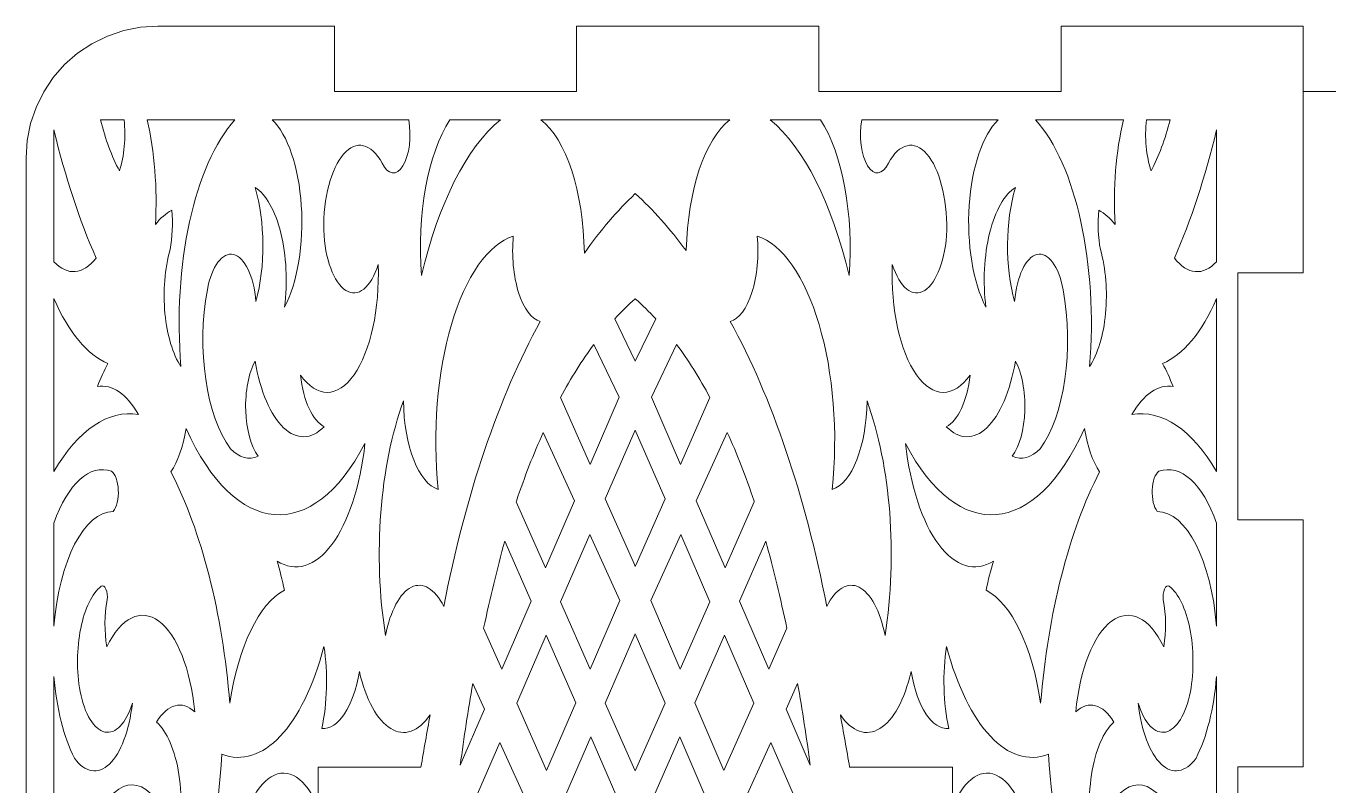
# Model space of a CAD drawing. Header units: millimetres. Extents: x -98 to 307, y -584 to 79.
# Drawn here: x -97.5 to 4.9, y -313.6 to -253.8 of the extents above; entities that cross this region are included whole.
import ezdxf

# ---------------------------------------------------------------- set-up
doc = ezdxf.new("R2010")
doc.units = ezdxf.units.MM
doc.header["$MEASUREMENT"] = 0
doc.layers.add('layer 1', color=7, linetype='Continuous')

msp = doc.modelspace()

# ---------------------------------------------------------------- linework, layer by layer
at = {"layer": 'layer 1', "lineweight": 9}
for points in [[(-88.5182, -253.8776), (-88.5182, -253.8776), (-89.8469, -254.1419), (-89.8469, -254.1419)], [(-87.1663, -253.789), (-87.1663, -253.789), (-88.5182, -253.8776), (-88.5182, -253.8776)], [(-87.1663, -253.789), (-87.1663, -253.789), (-73.2736, -253.789), (-73.2736, -253.789)], [(-73.2736, -258.9466), (-73.2736, -258.9466), (-73.2736, -253.789), (-73.2736, -253.789)], [(-54.2236, -258.9466), (-54.2236, -258.9466), (-54.2236, -253.789), (-54.2236, -253.789)], [(-54.2236, -253.789), (-54.2236, -253.789), (-35.1736, -253.789), (-35.1736, -253.789)], [(-35.1736, -258.9466), (-35.1736, -258.9466), (-35.1736, -253.789), (-35.1736, -253.789)], [(-16.1236, -258.9466), (-16.1236, -258.9466), (-16.1236, -253.789), (-16.1236, -253.789)], [(-16.1236, -253.789), (-16.1236, -253.789), (2.9264, -253.789), (2.9264, -253.789)], [(2.9264, -253.789), (2.9264, -253.789), (2.9261, -258.943), (2.9261, -258.943)], [(-91.1298, -254.5774), (-91.1298, -254.5774), (-92.3449, -255.1766), (-92.3449, -255.1766)], [(-89.8469, -254.1419), (-89.8469, -254.1419), (-91.1298, -254.5774), (-91.1298, -254.5774)], [(-93.4714, -255.9293), (-93.4714, -255.9293), (-94.49, -256.8225), (-94.49, -256.8225)], [(-92.3449, -255.1766), (-92.3449, -255.1766), (-93.4714, -255.9293), (-93.4714, -255.9293)], [(-94.49, -256.8225), (-94.49, -256.8225), (-95.3833, -257.8411), (-95.3833, -257.8411)], [(-95.3833, -257.8411), (-95.3833, -257.8411), (-96.1359, -258.9676), (-96.1359, -258.9676)], [(-96.1359, -258.9676), (-96.1359, -258.9676), (-96.7352, -260.1827), (-96.7352, -260.1827)], [(-73.2736, -258.9466), (-73.2736, -258.9466), (-54.2236, -258.9466), (-54.2236, -258.9466)], [(-35.1736, -258.9466), (-35.1736, -258.9466), (-16.1236, -258.9466), (-16.1236, -258.9466)], [(16.8222, -258.943), (16.8222, -258.943), (2.9261, -258.943), (2.9261, -258.943)], [(2.9261, -273.2129), (2.9261, -273.2129), (2.9261, -258.943), (2.9261, -258.943)], [(-96.7352, -260.1827), (-96.7352, -260.1827), (-97.1706, -261.4656), (-97.1706, -261.4656)], [(-97.1706, -261.4656), (-97.1706, -261.4656), (-97.435, -262.7944), (-97.435, -262.7944)], [(-97.435, -262.7944), (-97.435, -262.7944), (-97.5236, -264.1463), (-97.5236, -264.1463)], [(-97.5236, -264.1463), (-97.5236, -264.1463), (-97.5236, -583.989), (-97.5236, -583.989)], [(-2.2278, -292.6367), (-2.2278, -292.6367), (-2.2278, -273.2129), (-2.2278, -273.2129)], [(-2.2278, -273.2129), (-2.2278, -273.2129), (2.9261, -273.2129), (2.9261, -273.2129)], [(-2.2278, -292.6367), (-2.2278, -292.6367), (2.9261, -292.6367), (2.9261, -292.6367)], [(2.9261, -312.0574), (2.9261, -312.0574), (2.9261, -292.6367), (2.9261, -292.6367)], [(-2.2278, -312.0574), (-2.2278, -312.0574), (2.9261, -312.0574), (2.9261, -312.0574)], [(-2.2278, -331.4812), (-2.2278, -331.4812), (-2.2278, -312.0574), (-2.2278, -312.0574)]]:
    msp.add_open_spline(points, degree=3, dxfattribs=at)
for points, knots in [([(-89.8148, -261.1603), (-89.8148, -261.1603), (-91.6748, -261.1603), (-91.6748, -261.1603), (-91.6748, -261.1603), (-91.2875, -262.698), (-90.7808, -264.059), (-90.1798, -265.1757), (-90.1798, -265.1757), (-89.7966, -264.0371), (-89.662, -262.5567), (-89.8148, -261.1604)], [0, 0, 0, 0, 0.25, 0.25, 0.25, 0.25, 0.5, 0.5, 0.5, 0.5, 1, 1, 1, 1]), ([(-87.3516, -269.3942), (-87.1843, -266.5595), (-87.4133, -263.6759), (-88.0055, -261.1604), (-88.0055, -261.1604), (-88.0055, -261.1604), (-81.0931, -261.1603), (-81.0931, -261.1603), (-81.0931, -261.1603), (-84.2683, -264.6463), (-86.0157, -272.633), (-85.3409, -280.576), (-85.3409, -280.576), (-85.9855, -279.6188), (-86.4384, -278.112), (-86.6, -276.3867), (-86.6, -276.3867), (-86.7616, -274.6615), (-86.6186, -272.8592), (-86.2026, -271.3764), (-86.2026, -271.3764), (-86.0093, -270.4059), (-85.9626, -269.3146), (-86.07, -268.2761), (-86.07, -268.2761), (-86.5166, -268.5182), (-86.9475, -268.8943), (-87.3516, -269.3942)], [0, 0, 0, 0, 0.125, 0.125, 0.125, 0.125, 0.25, 0.25, 0.25, 0.25, 0.375, 0.375, 0.375, 0.375, 0.5, 0.5, 0.5, 0.5, 0.625, 0.625, 0.625, 0.625, 0.75, 0.75, 0.75, 0.75, 1, 1, 1, 1]), ([(-78.1617, -261.1603), (-78.1617, -261.1603), (-67.4282, -261.1603), (-67.4282, -261.1603), (-67.4282, -261.1603), (-67.1929, -262.4649), (-67.3817, -263.9703), (-67.8829, -264.7861), (-67.8829, -264.7861), (-68.3842, -265.6017), (-69.0641, -265.5103), (-69.5206, -264.5657), (-69.5206, -264.5657), (-70.3846, -263.001), (-71.5637, -262.7245), (-72.5473, -263.8557), (-72.5473, -263.8557), (-73.5309, -264.987), (-74.1422, -267.3227), (-74.1164, -269.8517), (-74.1164, -269.8517), (-74.0176, -272.1058), (-73.3254, -273.9872), (-72.3753, -274.5842), (-72.3753, -274.5842), (-71.4252, -275.1813), (-70.4133, -274.3708), (-69.8299, -272.5455), (-69.8299, -272.5455), (-69.7016, -276.0286), (-70.4358, -279.3817), (-71.7289, -281.218), (-71.7289, -281.218), (-73.022, -283.0541), (-74.6542, -283.0615), (-75.9503, -281.2367), (-75.9503, -281.2367), (-75.7068, -283.297), (-74.981, -284.8683), (-74.0722, -285.3028), (-74.0722, -285.3028), (-75.0882, -286.3269), (-76.2416, -286.3557), (-77.2669, -285.3826), (-77.2669, -285.3826), (-78.2923, -284.4094), (-79.1013, -282.518), (-79.5077, -280.144), (-79.5077, -280.144), (-80.02, -281.0751), (-80.2977, -282.5306), (-80.249, -284.0283), (-80.249, -284.0283), (-80.2003, -285.5258), (-79.8314, -286.87), (-79.2647, -287.6154), (-79.2647, -287.6154), (-80.0025, -287.9483), (-80.7671, -287.7441), (-81.4521, -287.0309), (-81.4521, -287.0309), (-83.3522, -284.5328), (-84.1324, -279.1486), (-83.2639, -274.5276), (-83.2639, -274.5276), (-82.9147, -272.67), (-82.0818, -271.5487), (-81.2067, -271.7582), (-81.2067, -271.7582), (-80.3316, -271.9675), (-79.6169, -273.4593), (-79.4414, -275.4425), (-79.4414, -275.4425), (-78.6912, -272.6938), (-78.7172, -269.1854), (-79.5077, -266.4971), (-79.5077, -266.4971), (-78.6515, -267.0127), (-77.9222, -268.3022), (-77.4854, -270.0728), (-77.4854, -270.0728), (-77.0485, -271.8432), (-76.9411, -273.9447), (-77.1877, -275.9), (-77.1877, -275.9), (-76.1738, -273.9425), (-75.6765, -270.9113), (-75.8754, -267.901), (-75.8754, -267.901), (-76.0743, -264.8907), (-76.9407, -262.3363), (-78.1617, -261.1604)], [0, 0, 0, 0, 0.04166667, 0.04166667, 0.04166667, 0.04166667, 0.08333333, 0.08333333, 0.08333333, 0.08333333, 0.125, 0.125, 0.125, 0.125, 0.16666667, 0.16666667, 0.16666667, 0.16666667, 0.20833333, 0.20833333, 0.20833333, 0.20833333, 0.25, 0.25, 0.25, 0.25, 0.29166667, 0.29166667, 0.29166667, 0.29166667, 0.33333333, 0.33333333, 0.33333333, 0.33333333, 0.375, 0.375, 0.375, 0.375, 0.41666667, 0.41666667, 0.41666667, 0.41666667, 0.45833333, 0.45833333, 0.45833333, 0.45833333, 0.5, 0.5, 0.5, 0.5, 0.54166667, 0.54166667, 0.54166667, 0.54166667, 0.58333333, 0.58333333, 0.58333333, 0.58333333, 0.625, 0.625, 0.625, 0.625, 0.66666667, 0.66666667, 0.66666667, 0.66666667, 0.70833333, 0.70833333, 0.70833333, 0.70833333, 0.75, 0.75, 0.75, 0.75, 0.79166667, 0.79166667, 0.79166667, 0.79166667, 0.83333333, 0.83333333, 0.83333333, 0.83333333, 0.875, 0.875, 0.875, 0.875, 0.91666667, 0.91666667, 0.91666667, 0.91666667, 1, 1, 1, 1]), ([(-66.4272, -273.4094), (-65.084, -267.7091), (-62.8743, -263.3479), (-60.2208, -261.1604), (-60.2208, -261.1604), (-60.2208, -261.1604), (-64.1935, -261.1603), (-64.1935, -261.1603), (-64.1935, -261.1603), (-65.928, -263.8634), (-66.8043, -268.6689), (-66.4272, -273.4094)], [0, 0, 0, 0, 0.25, 0.25, 0.25, 0.25, 0.5, 0.5, 0.5, 0.5, 1, 1, 1, 1]), ([(-53.6153, -271.6446), (-53.6846, -266.8363), (-55.0565, -262.6437), (-57.046, -261.1604), (-57.046, -261.1604), (-57.046, -261.1604), (-49.6347, -261.1603), (-49.6347, -261.1603), (-49.6347, -261.1603), (-49.6347, -261.1603), (-49.5906, -261.1603), (-49.5906, -261.1603), (-49.5906, -261.1603), (-49.5906, -261.1603), (-42.1793, -261.1603), (-42.1793, -261.1603), (-42.1793, -261.1603), (-44.1248, -262.651), (-45.481, -266.7123), (-45.6057, -271.4206), (-45.6057, -271.4206), (-45.6057, -271.4206), (-45.6211, -271.4356), (-45.6211, -271.4356), (-45.6211, -271.4356), (-46.891, -269.7154), (-48.2183, -268.2302), (-49.5906, -266.9942), (-49.5906, -266.9942), (-49.5906, -266.9942), (-49.6123, -266.9724), (-49.6123, -266.9724), (-49.6123, -266.9724), (-49.6123, -266.9724), (-49.6347, -266.9942), (-49.6347, -266.9942), (-49.6347, -266.9942), (-51.0133, -268.2981), (-52.3444, -269.8532), (-53.6153, -271.6447)], [0, 0, 0, 0, 0.09090909, 0.09090909, 0.09090909, 0.09090909, 0.18181818, 0.18181818, 0.18181818, 0.18181818, 0.27272727, 0.27272727, 0.27272727, 0.27272727, 0.36363636, 0.36363636, 0.36363636, 0.36363636, 0.45454545, 0.45454545, 0.45454545, 0.45454545, 0.54545455, 0.54545455, 0.54545455, 0.54545455, 0.63636364, 0.63636364, 0.63636364, 0.63636364, 0.72727273, 0.72727273, 0.72727273, 0.72727273, 0.81818182, 0.81818182, 0.81818182, 0.81818182, 1, 1, 1, 1]), ([(-32.7981, -273.4094), (-34.1413, -267.7091), (-36.351, -263.3479), (-39.0045, -261.1604), (-39.0045, -261.1604), (-39.0045, -261.1604), (-35.0318, -261.1603), (-35.0318, -261.1603), (-35.0318, -261.1603), (-33.2973, -263.8634), (-32.421, -268.6689), (-32.7981, -273.4094)], [0, 0, 0, 0, 0.25, 0.25, 0.25, 0.25, 0.5, 0.5, 0.5, 0.5, 1, 1, 1, 1]), ([(-21.0636, -261.1603), (-21.0636, -261.1603), (-31.7971, -261.1603), (-31.7971, -261.1603), (-31.7971, -261.1603), (-32.0324, -262.4649), (-31.8436, -263.9703), (-31.3424, -264.7861), (-31.3424, -264.7861), (-30.8411, -265.6017), (-30.1612, -265.5103), (-29.7047, -264.5657), (-29.7047, -264.5657), (-28.8407, -263.001), (-27.6616, -262.7245), (-26.678, -263.8557), (-26.678, -263.8557), (-25.6944, -264.987), (-25.0832, -267.3227), (-25.1089, -269.8517), (-25.1089, -269.8517), (-25.2078, -272.1058), (-25.8999, -273.9872), (-26.85, -274.5842), (-26.85, -274.5842), (-27.8001, -275.1813), (-28.812, -274.3708), (-29.3954, -272.5455), (-29.3954, -272.5455), (-29.5237, -276.0286), (-28.7895, -279.3817), (-27.4964, -281.218), (-27.4964, -281.218), (-26.2033, -283.0541), (-24.5711, -283.0615), (-23.275, -281.2367), (-23.275, -281.2367), (-23.5185, -283.297), (-24.2443, -284.8683), (-25.1531, -285.3028), (-25.1531, -285.3028), (-24.1371, -286.3269), (-22.9837, -286.3557), (-21.9584, -285.3826), (-21.9584, -285.3826), (-20.933, -284.4094), (-20.124, -282.518), (-19.7176, -280.144), (-19.7176, -280.144), (-19.2053, -281.0751), (-18.9276, -282.5306), (-18.9763, -284.0283), (-18.9763, -284.0283), (-19.025, -285.5258), (-19.3939, -286.87), (-19.9607, -287.6154), (-19.9607, -287.6154), (-19.2228, -287.9483), (-18.4582, -287.7441), (-17.7732, -287.0309), (-17.7732, -287.0309), (-15.8732, -284.5328), (-15.093, -279.1486), (-15.9614, -274.5276), (-15.9614, -274.5276), (-16.3106, -272.67), (-17.1435, -271.5487), (-18.0186, -271.7582), (-18.0186, -271.7582), (-18.8937, -271.9675), (-19.6084, -273.4593), (-19.7839, -275.4425), (-19.7839, -275.4425), (-20.5341, -272.6938), (-20.5081, -269.1854), (-19.7176, -266.4971), (-19.7176, -266.4971), (-20.5738, -267.0127), (-21.3031, -268.3022), (-21.7399, -270.0728), (-21.7399, -270.0728), (-22.1768, -271.8432), (-22.2842, -273.9447), (-22.0376, -275.9), (-22.0376, -275.9), (-23.0516, -273.9425), (-23.5489, -270.9113), (-23.3499, -267.901), (-23.3499, -267.901), (-23.151, -264.8907), (-22.2846, -262.3363), (-21.0636, -261.1604)], [0, 0, 0, 0, 0.04166667, 0.04166667, 0.04166667, 0.04166667, 0.08333333, 0.08333333, 0.08333333, 0.08333333, 0.125, 0.125, 0.125, 0.125, 0.16666667, 0.16666667, 0.16666667, 0.16666667, 0.20833333, 0.20833333, 0.20833333, 0.20833333, 0.25, 0.25, 0.25, 0.25, 0.29166667, 0.29166667, 0.29166667, 0.29166667, 0.33333333, 0.33333333, 0.33333333, 0.33333333, 0.375, 0.375, 0.375, 0.375, 0.41666667, 0.41666667, 0.41666667, 0.41666667, 0.45833333, 0.45833333, 0.45833333, 0.45833333, 0.5, 0.5, 0.5, 0.5, 0.54166667, 0.54166667, 0.54166667, 0.54166667, 0.58333333, 0.58333333, 0.58333333, 0.58333333, 0.625, 0.625, 0.625, 0.625, 0.66666667, 0.66666667, 0.66666667, 0.66666667, 0.70833333, 0.70833333, 0.70833333, 0.70833333, 0.75, 0.75, 0.75, 0.75, 0.79166667, 0.79166667, 0.79166667, 0.79166667, 0.83333333, 0.83333333, 0.83333333, 0.83333333, 0.875, 0.875, 0.875, 0.875, 0.91666667, 0.91666667, 0.91666667, 0.91666667, 1, 1, 1, 1]), ([(-11.8737, -269.3942), (-12.041, -266.5595), (-11.812, -263.6759), (-11.2198, -261.1604), (-11.2198, -261.1604), (-11.2198, -261.1604), (-18.1322, -261.1603), (-18.1322, -261.1603), (-18.1322, -261.1603), (-14.957, -264.6463), (-13.2097, -272.633), (-13.8844, -280.576), (-13.8844, -280.576), (-13.2398, -279.6188), (-12.7869, -278.112), (-12.6253, -276.3867), (-12.6253, -276.3867), (-12.4637, -274.6615), (-12.6066, -272.8592), (-13.0227, -271.3764), (-13.0227, -271.3764), (-13.216, -270.4059), (-13.2627, -269.3146), (-13.1553, -268.2761), (-13.1553, -268.2761), (-12.7087, -268.5182), (-12.2778, -268.8943), (-11.8737, -269.3942)], [0, 0, 0, 0, 0.125, 0.125, 0.125, 0.125, 0.25, 0.25, 0.25, 0.25, 0.375, 0.375, 0.375, 0.375, 0.5, 0.5, 0.5, 0.5, 0.625, 0.625, 0.625, 0.625, 0.75, 0.75, 0.75, 0.75, 1, 1, 1, 1]), ([(-9.4105, -261.1603), (-9.4105, -261.1603), (-7.5505, -261.1603), (-7.5505, -261.1603), (-7.5505, -261.1603), (-7.9377, -262.698), (-8.4445, -264.059), (-9.0455, -265.1757), (-9.0455, -265.1757), (-9.4287, -264.0371), (-9.5633, -262.5567), (-9.4105, -261.1604)], [0, 0, 0, 0, 0.25, 0.25, 0.25, 0.25, 0.5, 0.5, 0.5, 0.5, 1, 1, 1, 1]), ([(-92.0137, -272.0372), (-93.034, -273.353), (-94.2668, -273.4621), (-95.328, -272.3304), (-95.328, -272.3304), (-95.328, -272.3304), (-95.328, -261.9601), (-95.328, -261.9601), (-95.328, -261.9601), (-94.443, -265.6732), (-93.3263, -269.0682), (-92.0137, -272.0372)], [0, 0, 0, 0, 0.25, 0.25, 0.25, 0.25, 0.5, 0.5, 0.5, 0.5, 1, 1, 1, 1]), ([(-7.2116, -272.0372), (-6.1914, -273.353), (-4.9585, -273.4621), (-3.8973, -272.3304), (-3.8973, -272.3304), (-3.8973, -272.3304), (-3.8973, -261.9601), (-3.8973, -261.9601), (-3.8973, -261.9601), (-4.7824, -265.6732), (-5.899, -269.0682), (-7.2116, -272.0372)], [0, 0, 0, 0, 0.25, 0.25, 0.25, 0.25, 0.5, 0.5, 0.5, 0.5, 1, 1, 1, 1]), ([(-59.2021, -270.309), (-61.1791, -270.9423), (-62.9478, -273.4682), (-64.0715, -277.2633), (-64.0715, -277.2633), (-65.1952, -281.0582), (-65.5693, -285.7691), (-65.1015, -290.2329), (-65.1015, -290.2329), (-66.6382, -289.792), (-67.8033, -286.831), (-67.8413, -283.2697), (-67.8413, -283.2697), (-69.7124, -288.3962), (-70.2516, -295.4304), (-69.2554, -301.7197), (-69.2554, -301.7197), (-68.8753, -299.7826), (-68.1181, -298.3753), (-67.215, -297.9269), (-67.215, -297.9269), (-66.3119, -297.4785), (-65.3698, -298.0422), (-64.6762, -299.4461), (-64.6762, -299.4461), (-62.965, -290.6769), (-60.3615, -282.9838), (-57.0855, -277.0168), (-57.0855, -277.0168), (-57.7682, -276.848), (-58.388, -276.0224), (-58.7913, -274.7441), (-58.7913, -274.7441), (-59.1947, -273.4658), (-59.3439, -271.8545), (-59.2021, -270.3091)], [0, 0, 0, 0, 0.1, 0.1, 0.1, 0.1, 0.2, 0.2, 0.2, 0.2, 0.3, 0.3, 0.3, 0.3, 0.4, 0.4, 0.4, 0.4, 0.5, 0.5, 0.5, 0.5, 0.6, 0.6, 0.6, 0.6, 0.7, 0.7, 0.7, 0.7, 0.8, 0.8, 0.8, 0.8, 1, 1, 1, 1]), ([(-40.0233, -270.309), (-38.0462, -270.9423), (-36.2776, -273.4682), (-35.1539, -277.2633), (-35.1539, -277.2633), (-34.0301, -281.0582), (-33.656, -285.7691), (-34.1238, -290.2329), (-34.1238, -290.2329), (-32.5871, -289.792), (-31.422, -286.831), (-31.384, -283.2697), (-31.384, -283.2697), (-29.5129, -288.3962), (-28.9738, -295.4304), (-29.9699, -301.7197), (-29.9699, -301.7197), (-30.35, -299.7826), (-31.1072, -298.3753), (-32.0103, -297.9269), (-32.0103, -297.9269), (-32.9134, -297.4785), (-33.8555, -298.0422), (-34.5492, -299.4461), (-34.5492, -299.4461), (-36.2603, -290.6769), (-38.8638, -282.9838), (-42.1398, -277.0168), (-42.1398, -277.0168), (-41.4571, -276.848), (-40.8373, -276.0224), (-40.434, -274.7441), (-40.434, -274.7441), (-40.0307, -273.4658), (-39.8814, -271.8545), (-40.0233, -270.3091)], [0, 0, 0, 0, 0.1, 0.1, 0.1, 0.1, 0.2, 0.2, 0.2, 0.2, 0.3, 0.3, 0.3, 0.3, 0.4, 0.4, 0.4, 0.4, 0.5, 0.5, 0.5, 0.5, 0.6, 0.6, 0.6, 0.6, 0.7, 0.7, 0.7, 0.7, 0.8, 0.8, 0.8, 0.8, 1, 1, 1, 1]), ([(-91.0857, -280.3218), (-92.6967, -279.6803), (-94.1801, -277.8955), (-95.328, -275.2173), (-95.328, -275.2173), (-95.328, -275.2173), (-95.328, -288.8265), (-95.328, -288.8265), (-95.328, -288.8265), (-93.4177, -285.5402), (-91.0567, -283.9465), (-88.6773, -284.3371), (-88.6773, -284.3371), (-89.6034, -282.7206), (-90.7553, -281.9429), (-91.9143, -282.1516), (-91.9143, -282.1516), (-91.6567, -281.4986), (-91.3798, -280.8872), (-91.0857, -280.3218)], [0, 0, 0, 0, 0.16666667, 0.16666667, 0.16666667, 0.16666667, 0.33333333, 0.33333333, 0.33333333, 0.33333333, 0.5, 0.5, 0.5, 0.5, 0.66666667, 0.66666667, 0.66666667, 0.66666667, 1, 1, 1, 1]), ([(-49.6347, -280.0915), (-49.6347, -280.0915), (-49.6133, -280.1376), (-49.6133, -280.1376), (-49.6133, -280.1376), (-49.6133, -280.1376), (-49.5906, -280.0915), (-49.5906, -280.0915), (-49.5906, -280.0915), (-49.5906, -280.0915), (-47.9976, -276.8258), (-47.9976, -276.8258), (-47.9976, -276.8258), (-48.5192, -276.2543), (-49.0506, -275.7314), (-49.5906, -275.2585), (-49.5906, -275.2585), (-49.5906, -275.2585), (-49.6126, -275.2392), (-49.6126, -275.2392), (-49.6126, -275.2392), (-49.6126, -275.2392), (-49.6347, -275.2584), (-49.6347, -275.2584), (-49.6347, -275.2584), (-50.1747, -275.7314), (-50.7061, -276.2543), (-51.2277, -276.8259), (-51.2277, -276.8259), (-51.2277, -276.8259), (-49.6347, -280.0915), (-49.6347, -280.0915)], [0, 0, 0, 0, 0.11111111, 0.11111111, 0.11111111, 0.11111111, 0.22222222, 0.22222222, 0.22222222, 0.22222222, 0.33333333, 0.33333333, 0.33333333, 0.33333333, 0.44444444, 0.44444444, 0.44444444, 0.44444444, 0.55555556, 0.55555556, 0.55555556, 0.55555556, 0.66666667, 0.66666667, 0.66666667, 0.66666667, 0.77777778, 0.77777778, 0.77777778, 0.77777778, 1, 1, 1, 1]), ([(-8.1396, -280.3218), (-6.5286, -279.6803), (-5.0452, -277.8955), (-3.8973, -275.2173), (-3.8973, -275.2173), (-3.8973, -275.2173), (-3.8973, -288.8265), (-3.8973, -288.8265), (-3.8973, -288.8265), (-5.8076, -285.5402), (-8.1687, -283.9465), (-10.548, -284.3371), (-10.548, -284.3371), (-9.622, -282.7206), (-8.47, -281.9429), (-7.3111, -282.1516), (-7.3111, -282.1516), (-7.5687, -281.4986), (-7.8455, -280.8872), (-8.1397, -280.3218)], [0, 0, 0, 0, 0.16666667, 0.16666667, 0.16666667, 0.16666667, 0.33333333, 0.33333333, 0.33333333, 0.33333333, 0.5, 0.5, 0.5, 0.5, 0.66666667, 0.66666667, 0.66666667, 0.66666667, 1, 1, 1, 1]), ([(-50.8811, -282.9786), (-50.8811, -282.9786), (-53.1629, -288.2649), (-53.1629, -288.2649), (-53.1629, -288.2649), (-53.1629, -288.2649), (-55.4896, -283.0022), (-55.4896, -283.0022), (-55.4896, -283.0022), (-54.6625, -281.464), (-53.7868, -280.0695), (-52.8697, -278.8301), (-52.8697, -278.8301), (-52.8697, -278.8301), (-50.8811, -282.9786), (-50.8811, -282.9786)], [0, 0, 0, 0, 0.2, 0.2, 0.2, 0.2, 0.4, 0.4, 0.4, 0.4, 0.6, 0.6, 0.6, 0.6, 1, 1, 1, 1]), ([(-48.3443, -282.9786), (-48.3443, -282.9786), (-46.0623, -288.2649), (-46.0623, -288.2649), (-46.0623, -288.2649), (-46.0623, -288.2649), (-43.7357, -283.0022), (-43.7357, -283.0022), (-43.7357, -283.0022), (-44.5629, -281.464), (-45.4386, -280.0695), (-46.3556, -278.8301), (-46.3556, -278.8301), (-46.3556, -278.8301), (-48.3443, -282.9786), (-48.3443, -282.9786)], [0, 0, 0, 0, 0.2, 0.2, 0.2, 0.2, 0.4, 0.4, 0.4, 0.4, 0.6, 0.6, 0.6, 0.6, 1, 1, 1, 1]), ([(-81.4963, -307.0564), (-82.0818, -299.9395), (-83.7215, -293.5093), (-86.1363, -288.8607), (-86.1363, -288.8607), (-85.5904, -288.0485), (-85.1722, -286.8548), (-84.9432, -285.4553), (-84.9432, -285.4553), (-81.0634, -294.0208), (-75.0067, -294.524), (-70.8684, -286.6243), (-70.8684, -286.6243), (-71.2418, -289.9755), (-72.1841, -292.8418), (-73.4842, -294.5808), (-73.4842, -294.5808), (-74.7844, -296.3197), (-76.3334, -296.7859), (-77.7843, -295.8746), (-77.7843, -295.8746), (-77.5678, -296.6024), (-77.3758, -297.367), (-77.2098, -298.1619), (-77.2098, -298.1619), (-79.2107, -299.2239), (-80.8315, -302.5871), (-81.4963, -307.0565)], [0, 0, 0, 0, 0.125, 0.125, 0.125, 0.125, 0.25, 0.25, 0.25, 0.25, 0.375, 0.375, 0.375, 0.375, 0.5, 0.5, 0.5, 0.5, 0.625, 0.625, 0.625, 0.625, 0.75, 0.75, 0.75, 0.75, 1, 1, 1, 1]), ([(-56.8451, -285.7477), (-56.8451, -285.7477), (-54.3988, -291.128), (-54.3988, -291.128), (-54.3988, -291.128), (-54.3988, -291.128), (-56.6758, -296.4029), (-56.6758, -296.4029), (-56.6758, -296.4029), (-56.6758, -296.4029), (-58.9753, -291.2008), (-58.9753, -291.2008), (-58.9753, -291.2008), (-58.9753, -291.2008), (-58.959, -291.1478), (-58.959, -291.1478), (-58.959, -291.1478), (-58.313, -289.2307), (-57.6065, -287.4258), (-56.8451, -285.7477)], [0, 0, 0, 0, 0.16666667, 0.16666667, 0.16666667, 0.16666667, 0.33333333, 0.33333333, 0.33333333, 0.33333333, 0.5, 0.5, 0.5, 0.5, 0.66666667, 0.66666667, 0.66666667, 0.66666667, 1, 1, 1, 1]), ([(-49.6126, -285.5785), (-49.6126, -285.5785), (-47.2564, -290.9657), (-47.2564, -290.9657), (-47.2564, -290.9657), (-47.2564, -290.9657), (-49.5461, -296.1451), (-49.5461, -296.1451), (-49.5461, -296.1451), (-49.5461, -296.1451), (-49.613, -296.2942), (-49.613, -296.2942), (-49.613, -296.2942), (-49.613, -296.2942), (-49.6792, -296.1451), (-49.6792, -296.1451), (-49.6792, -296.1451), (-49.6792, -296.1451), (-51.969, -290.9657), (-51.969, -290.9657), (-51.969, -290.9657), (-51.969, -290.9657), (-49.6126, -285.5785), (-49.6126, -285.5785)], [0, 0, 0, 0, 0.14285714, 0.14285714, 0.14285714, 0.14285714, 0.28571429, 0.28571429, 0.28571429, 0.28571429, 0.42857143, 0.42857143, 0.42857143, 0.42857143, 0.57142857, 0.57142857, 0.57142857, 0.57142857, 0.71428571, 0.71428571, 0.71428571, 0.71428571, 1, 1, 1, 1]), ([(-42.3802, -285.7477), (-42.3802, -285.7477), (-44.8265, -291.128), (-44.8265, -291.128), (-44.8265, -291.128), (-44.8265, -291.128), (-42.5495, -296.4029), (-42.5495, -296.4029), (-42.5495, -296.4029), (-42.5495, -296.4029), (-40.25, -291.2008), (-40.25, -291.2008), (-40.25, -291.2008), (-40.25, -291.2008), (-40.2663, -291.1478), (-40.2663, -291.1478), (-40.2663, -291.1478), (-40.9123, -289.2307), (-41.6188, -287.4258), (-42.3802, -285.7477)], [0, 0, 0, 0, 0.16666667, 0.16666667, 0.16666667, 0.16666667, 0.33333333, 0.33333333, 0.33333333, 0.33333333, 0.5, 0.5, 0.5, 0.5, 0.66666667, 0.66666667, 0.66666667, 0.66666667, 1, 1, 1, 1]), ([(-17.729, -307.0564), (-17.1435, -299.9395), (-15.5038, -293.5093), (-13.089, -288.8607), (-13.089, -288.8607), (-13.6349, -288.0485), (-14.0531, -286.8548), (-14.2821, -285.4553), (-14.2821, -285.4553), (-18.1619, -294.0208), (-24.2186, -294.524), (-28.3569, -286.6243), (-28.3569, -286.6243), (-27.9836, -289.9755), (-27.0412, -292.8418), (-25.7411, -294.5808), (-25.7411, -294.5808), (-24.4409, -296.3197), (-22.8919, -296.7859), (-21.4411, -295.8746), (-21.4411, -295.8746), (-21.6575, -296.6024), (-21.8495, -297.367), (-22.0155, -298.1619), (-22.0155, -298.1619), (-20.0146, -299.2239), (-18.3938, -302.5871), (-17.729, -307.0565)], [0, 0, 0, 0, 0.125, 0.125, 0.125, 0.125, 0.25, 0.25, 0.25, 0.25, 0.375, 0.375, 0.375, 0.375, 0.5, 0.5, 0.5, 0.5, 0.625, 0.625, 0.625, 0.625, 0.75, 0.75, 0.75, 0.75, 1, 1, 1, 1]), ([(-90.7984, -288.8098), (-92.5165, -288.2131), (-94.2426, -289.7674), (-95.328, -292.8882), (-95.328, -292.8882), (-95.328, -292.8882), (-95.328, -300.9956), (-95.328, -300.9956), (-95.328, -300.9956), (-94.9155, -295.8038), (-92.9601, -292.0147), (-90.6659, -291.9611), (-90.6659, -291.9611), (-90.3962, -291.6416), (-90.2385, -290.9764), (-90.2677, -290.2821), (-90.2677, -290.2821), (-90.2969, -289.5876), (-90.5072, -289.0043), (-90.7984, -288.8098)], [0, 0, 0, 0, 0.16666667, 0.16666667, 0.16666667, 0.16666667, 0.33333333, 0.33333333, 0.33333333, 0.33333333, 0.5, 0.5, 0.5, 0.5, 0.66666667, 0.66666667, 0.66666667, 0.66666667, 1, 1, 1, 1]), ([(-8.4269, -288.8098), (-6.7088, -288.2131), (-4.9828, -289.7674), (-3.8973, -292.8882), (-3.8973, -292.8882), (-3.8973, -292.8882), (-3.8973, -300.9956), (-3.8973, -300.9956), (-3.8973, -300.9956), (-4.3098, -295.8038), (-6.2652, -292.0147), (-8.5595, -291.9611), (-8.5595, -291.9611), (-8.8291, -291.6416), (-8.9869, -290.9764), (-8.9576, -290.2821), (-8.9576, -290.2821), (-8.9284, -289.5876), (-8.7181, -289.0043), (-8.4269, -288.8098)], [0, 0, 0, 0, 0.16666667, 0.16666667, 0.16666667, 0.16666667, 0.33333333, 0.33333333, 0.33333333, 0.33333333, 0.5, 0.5, 0.5, 0.5, 0.66666667, 0.66666667, 0.66666667, 0.66666667, 1, 1, 1, 1]), ([(-50.8321, -298.9722), (-50.8321, -298.9722), (-53.1524, -304.3736), (-53.1524, -304.3736), (-53.1524, -304.3736), (-53.1524, -304.3736), (-55.4885, -299.0887), (-55.4885, -299.0887), (-55.4885, -299.0887), (-55.4885, -299.0887), (-53.1905, -293.7851), (-53.1905, -293.7851), (-53.1905, -293.7851), (-53.1905, -293.7851), (-50.8321, -298.9722), (-50.8321, -298.9722)], [0, 0, 0, 0, 0.2, 0.2, 0.2, 0.2, 0.4, 0.4, 0.4, 0.4, 0.6, 0.6, 0.6, 0.6, 1, 1, 1, 1]), ([(-48.3932, -298.9722), (-48.3932, -298.9722), (-46.073, -304.3736), (-46.073, -304.3736), (-46.073, -304.3736), (-46.073, -304.3736), (-43.7368, -299.0887), (-43.7368, -299.0887), (-43.7368, -299.0887), (-43.7368, -299.0887), (-46.0347, -293.7851), (-46.0347, -293.7851), (-46.0347, -293.7851), (-46.0347, -293.7851), (-48.3932, -298.9722), (-48.3932, -298.9722)], [0, 0, 0, 0, 0.2, 0.2, 0.2, 0.2, 0.4, 0.4, 0.4, 0.4, 0.6, 0.6, 0.6, 0.6, 1, 1, 1, 1]), ([(-59.8749, -294.2967), (-59.8749, -294.2967), (-57.8043, -299.0172), (-57.8043, -299.0172), (-57.8043, -299.0172), (-57.8043, -299.0172), (-60.1155, -304.3714), (-60.1155, -304.3714), (-60.1155, -304.3714), (-60.1155, -304.3714), (-61.5382, -301.1582), (-61.5382, -301.1582), (-61.5382, -301.1582), (-61.0385, -298.803), (-60.4833, -296.5125), (-59.8749, -294.2967)], [0, 0, 0, 0, 0.2, 0.2, 0.2, 0.2, 0.4, 0.4, 0.4, 0.4, 0.6, 0.6, 0.6, 0.6, 1, 1, 1, 1]), ([(-39.3504, -294.2967), (-39.3504, -294.2967), (-41.421, -299.0172), (-41.421, -299.0172), (-41.421, -299.0172), (-41.421, -299.0172), (-39.1098, -304.3714), (-39.1098, -304.3714), (-39.1098, -304.3714), (-39.1098, -304.3714), (-37.6871, -301.1582), (-37.6871, -301.1582), (-37.6871, -301.1582), (-38.1868, -298.803), (-38.742, -296.5125), (-39.3504, -294.2967)], [0, 0, 0, 0, 0.2, 0.2, 0.2, 0.2, 0.4, 0.4, 0.4, 0.4, 0.6, 0.6, 0.6, 0.6, 1, 1, 1, 1]), ([(-95.328, -304.9567), (-95.328, -304.9567), (-95.328, -328.3957), (-95.328, -328.3957), (-95.328, -328.3957), (-94.4193, -325.9805), (-92.9342, -325.2016), (-91.6601, -326.4721), (-91.6601, -326.4721), (-90.4407, -328.1533), (-89.8686, -331.5165), (-90.2682, -334.655), (-90.2682, -334.655), (-88.2894, -332.2444), (-87.1704, -327.2587), (-87.462, -322.1518), (-87.462, -322.1518), (-87.4902, -321.0936), (-87.7145, -320.1143), (-88.0781, -319.4627), (-88.0781, -319.4627), (-88.4416, -318.8112), (-88.9093, -318.5503), (-89.3622, -318.7465), (-89.3622, -318.7465), (-89.8738, -318.9344), (-90.3119, -319.6916), (-90.5329, -320.7694), (-90.5329, -320.7694), (-90.754, -321.8471), (-90.7293, -323.1063), (-90.467, -324.134), (-90.467, -324.134), (-91.4525, -323.5531), (-92.1503, -321.5376), (-92.176, -319.1983), (-92.176, -319.1983), (-92.2017, -316.8589), (-91.5489, -314.765), (-90.5775, -314.0705), (-90.5775, -314.0705), (-88.7096, -312.4195), (-86.6025, -314.3143), (-85.7165, -318.4415), (-85.7165, -318.4415), (-85.2809, -316.6823), (-85.2013, -314.573), (-85.4986, -312.6675), (-85.4986, -312.6675), (-85.796, -310.7619), (-86.4406, -309.2507), (-87.2632, -308.5304), (-87.2632, -308.5304), (-86.3847, -307.1139), (-85.2556, -306.8084), (-84.2582, -307.7172), (-84.2582, -307.7172), (-84.5825, -304.3611), (-85.6564, -301.6527), (-87.0794, -300.6016), (-87.0794, -300.6016), (-88.5024, -299.5506), (-90.061, -300.3147), (-91.174, -302.6092), (-91.174, -302.6092), (-91.3778, -301.4201), (-91.3659, -300.0928), (-91.1409, -298.9242), (-91.1409, -298.9242), (-91.1063, -298.6186), (-91.1455, -298.2939), (-91.2437, -298.0733), (-91.2437, -298.0733), (-91.3419, -297.8526), (-91.484, -297.7701), (-91.616, -297.8569), (-91.616, -297.8569), (-92.3299, -298.3989), (-92.9137, -299.5991), (-93.2279, -301.1701), (-93.2279, -301.1701), (-93.5422, -302.741), (-93.5586, -304.5417), (-93.2731, -306.1416), (-93.2731, -306.1416), (-92.9182, -307.9193), (-92.1791, -309.129), (-91.3326, -309.3174), (-91.3326, -309.3174), (-90.4861, -309.5058), (-89.6599, -308.6447), (-89.1634, -307.0565), (-89.1634, -307.0565), (-89.4045, -309.2151), (-90.0736, -310.9864), (-90.9692, -311.8365), (-90.9692, -311.8365), (-91.8649, -312.6865), (-92.8823, -312.5162), (-93.715, -311.3767), (-93.715, -311.3767), (-94.559, -309.7297), (-95.129, -307.4611), (-95.328, -304.9568)], [0, 0, 0, 0, 0.03703704, 0.03703704, 0.03703704, 0.03703704, 0.07407407, 0.07407407, 0.07407407, 0.07407407, 0.11111111, 0.11111111, 0.11111111, 0.11111111, 0.14814815, 0.14814815, 0.14814815, 0.14814815, 0.18518519, 0.18518519, 0.18518519, 0.18518519, 0.22222222, 0.22222222, 0.22222222, 0.22222222, 0.25925926, 0.25925926, 0.25925926, 0.25925926, 0.2962963, 0.2962963, 0.2962963, 0.2962963, 0.33333333, 0.33333333, 0.33333333, 0.33333333, 0.37037037, 0.37037037, 0.37037037, 0.37037037, 0.40740741, 0.40740741, 0.40740741, 0.40740741, 0.44444444, 0.44444444, 0.44444444, 0.44444444, 0.48148148, 0.48148148, 0.48148148, 0.48148148, 0.51851852, 0.51851852, 0.51851852, 0.51851852, 0.55555556, 0.55555556, 0.55555556, 0.55555556, 0.59259259, 0.59259259, 0.59259259, 0.59259259, 0.62962963, 0.62962963, 0.62962963, 0.62962963, 0.66666667, 0.66666667, 0.66666667, 0.66666667, 0.7037037, 0.7037037, 0.7037037, 0.7037037, 0.74074074, 0.74074074, 0.74074074, 0.74074074, 0.77777778, 0.77777778, 0.77777778, 0.77777778, 0.81481481, 0.81481481, 0.81481481, 0.81481481, 0.85185185, 0.85185185, 0.85185185, 0.85185185, 0.88888889, 0.88888889, 0.88888889, 0.88888889, 0.92592593, 0.92592593, 0.92592593, 0.92592593, 1, 1, 1, 1]), ([(-3.8973, -304.9567), (-3.8973, -304.9567), (-3.8973, -328.3957), (-3.8973, -328.3957), (-3.8973, -328.3957), (-4.806, -325.9805), (-6.2911, -325.2016), (-7.5652, -326.4721), (-7.5652, -326.4721), (-8.7846, -328.1533), (-9.3567, -331.5165), (-8.9571, -334.655), (-8.9571, -334.655), (-10.9359, -332.2444), (-12.0549, -327.2587), (-11.7633, -322.1518), (-11.7633, -322.1518), (-11.7351, -321.0936), (-11.5108, -320.1143), (-11.1473, -319.4627), (-11.1473, -319.4627), (-10.7837, -318.8112), (-10.316, -318.5503), (-9.8631, -318.7465), (-9.8631, -318.7465), (-9.3515, -318.9344), (-8.9134, -319.6916), (-8.6924, -320.7694), (-8.6924, -320.7694), (-8.4714, -321.8471), (-8.4961, -323.1063), (-8.7583, -324.134), (-8.7583, -324.134), (-7.7728, -323.5531), (-7.075, -321.5376), (-7.0493, -319.1983), (-7.0493, -319.1983), (-7.0236, -316.8589), (-7.6764, -314.765), (-8.6478, -314.0705), (-8.6478, -314.0705), (-10.5157, -312.4195), (-12.6228, -314.3143), (-13.5088, -318.4415), (-13.5088, -318.4415), (-13.9444, -316.6823), (-14.0241, -314.573), (-13.7267, -312.6675), (-13.7267, -312.6675), (-13.4293, -310.7619), (-12.7847, -309.2507), (-11.9621, -308.5304), (-11.9621, -308.5304), (-12.8406, -307.1139), (-13.9697, -306.8084), (-14.9671, -307.7172), (-14.9671, -307.7172), (-14.6428, -304.3611), (-13.5689, -301.6527), (-12.1459, -300.6016), (-12.1459, -300.6016), (-10.7229, -299.5506), (-9.1643, -300.3147), (-8.0513, -302.6092), (-8.0513, -302.6092), (-7.8475, -301.4201), (-7.8594, -300.0928), (-8.0844, -298.9242), (-8.0844, -298.9242), (-8.119, -298.6186), (-8.0798, -298.2939), (-7.9816, -298.0733), (-7.9816, -298.0733), (-7.8834, -297.8526), (-7.7413, -297.7701), (-7.6093, -297.8569), (-7.6093, -297.8569), (-6.8955, -298.3989), (-6.3116, -299.5991), (-5.9974, -301.1701), (-5.9974, -301.1701), (-5.6831, -302.741), (-5.6668, -304.5417), (-5.9522, -306.1416), (-5.9522, -306.1416), (-6.3071, -307.9193), (-7.0462, -309.129), (-7.8927, -309.3174), (-7.8927, -309.3174), (-8.7392, -309.5058), (-9.5654, -308.6447), (-10.0619, -307.0565), (-10.0619, -307.0565), (-9.8209, -309.2151), (-9.1517, -310.9864), (-8.2561, -311.8365), (-8.2561, -311.8365), (-7.3604, -312.6865), (-6.343, -312.5162), (-5.5103, -311.3767), (-5.5103, -311.3767), (-4.6663, -309.7297), (-4.0963, -307.4611), (-3.8973, -304.9568)], [0, 0, 0, 0, 0.03703704, 0.03703704, 0.03703704, 0.03703704, 0.07407407, 0.07407407, 0.07407407, 0.07407407, 0.11111111, 0.11111111, 0.11111111, 0.11111111, 0.14814815, 0.14814815, 0.14814815, 0.14814815, 0.18518519, 0.18518519, 0.18518519, 0.18518519, 0.22222222, 0.22222222, 0.22222222, 0.22222222, 0.25925926, 0.25925926, 0.25925926, 0.25925926, 0.2962963, 0.2962963, 0.2962963, 0.2962963, 0.33333333, 0.33333333, 0.33333333, 0.33333333, 0.37037037, 0.37037037, 0.37037037, 0.37037037, 0.40740741, 0.40740741, 0.40740741, 0.40740741, 0.44444444, 0.44444444, 0.44444444, 0.44444444, 0.48148148, 0.48148148, 0.48148148, 0.48148148, 0.51851852, 0.51851852, 0.51851852, 0.51851852, 0.55555556, 0.55555556, 0.55555556, 0.55555556, 0.59259259, 0.59259259, 0.59259259, 0.59259259, 0.62962963, 0.62962963, 0.62962963, 0.62962963, 0.66666667, 0.66666667, 0.66666667, 0.66666667, 0.7037037, 0.7037037, 0.7037037, 0.7037037, 0.74074074, 0.74074074, 0.74074074, 0.74074074, 0.77777778, 0.77777778, 0.77777778, 0.77777778, 0.81481481, 0.81481481, 0.81481481, 0.81481481, 0.85185185, 0.85185185, 0.85185185, 0.85185185, 0.88888889, 0.88888889, 0.88888889, 0.88888889, 0.92592593, 0.92592593, 0.92592593, 0.92592593, 1, 1, 1, 1]), ([(-56.6237, -301.7088), (-56.6237, -301.7088), (-54.2916, -307.0257), (-54.2916, -307.0257), (-54.2916, -307.0257), (-54.2916, -307.0257), (-56.5807, -312.3545), (-56.5807, -312.3545), (-56.5807, -312.3545), (-56.5807, -312.3545), (-58.9338, -307.0402), (-58.9338, -307.0402), (-58.9338, -307.0402), (-58.9338, -307.0402), (-56.6237, -301.7088), (-56.6237, -301.7088)], [0, 0, 0, 0, 0.2, 0.2, 0.2, 0.2, 0.4, 0.4, 0.4, 0.4, 0.6, 0.6, 0.6, 0.6, 1, 1, 1, 1]), ([(-49.6126, -301.6054), (-49.6126, -301.6054), (-47.2533, -307.0438), (-47.2533, -307.0438), (-47.2533, -307.0438), (-47.2533, -307.0438), (-49.5906, -312.3312), (-49.5906, -312.3312), (-49.5906, -312.3312), (-49.5906, -312.3312), (-49.612, -312.3798), (-49.612, -312.3798), (-49.612, -312.3798), (-49.612, -312.3798), (-49.6347, -312.3312), (-49.6347, -312.3312), (-49.6347, -312.3312), (-49.6347, -312.3312), (-51.972, -307.0438), (-51.972, -307.0438), (-51.972, -307.0438), (-51.972, -307.0438), (-49.6126, -301.6054), (-49.6126, -301.6054)], [0, 0, 0, 0, 0.14285714, 0.14285714, 0.14285714, 0.14285714, 0.28571429, 0.28571429, 0.28571429, 0.28571429, 0.42857143, 0.42857143, 0.42857143, 0.42857143, 0.57142857, 0.57142857, 0.57142857, 0.57142857, 0.71428571, 0.71428571, 0.71428571, 0.71428571, 1, 1, 1, 1]), ([(-42.6016, -301.7088), (-42.6016, -301.7088), (-44.9337, -307.0257), (-44.9337, -307.0257), (-44.9337, -307.0257), (-44.9337, -307.0257), (-42.6446, -312.3545), (-42.6446, -312.3545), (-42.6446, -312.3545), (-42.6446, -312.3545), (-40.2915, -307.0402), (-40.2915, -307.0402), (-40.2915, -307.0402), (-40.2915, -307.0402), (-42.6016, -301.7088), (-42.6016, -301.7088)], [0, 0, 0, 0, 0.2, 0.2, 0.2, 0.2, 0.4, 0.4, 0.4, 0.4, 0.6, 0.6, 0.6, 0.6, 1, 1, 1, 1]), ([(-65.7423, -307.9712), (-66.6678, -309.3046), (-67.7923, -309.6951), (-68.8477, -309.0496), (-68.8477, -309.0496), (-69.9031, -308.4041), (-70.7949, -306.7805), (-71.3103, -304.566), (-71.3103, -304.566), (-71.7796, -307.3604), (-72.9698, -309.1585), (-74.2711, -309.0386), (-74.2711, -309.0386), (-73.8317, -307.0326), (-73.7679, -304.7007), (-74.0943, -302.5837), (-74.0943, -302.5837), (-75.7626, -308.9176), (-78.9385, -312.2788), (-82.115, -311.0717), (-82.115, -311.0717), (-82.4253, -315.6827), (-83.1639, -320.0859), (-84.2803, -323.9816), (-84.2803, -323.9816), (-83.219, -324.4715), (-82.1326, -324.6085), (-81.0544, -324.3882), (-81.0544, -324.3882), (-81.0626, -322.6227), (-81.0257, -320.8577), (-80.9439, -319.1023), (-80.9439, -319.1023), (-80.6072, -316.0408), (-79.5741, -313.6418), (-78.2464, -312.8385), (-78.2464, -312.8385), (-76.9188, -312.0351), (-75.5062, -312.9545), (-74.5584, -315.2387), (-74.5584, -315.2387), (-74.5584, -315.2387), (-74.5584, -312.0881), (-74.5584, -312.0881), (-74.5584, -312.0881), (-74.5584, -312.0881), (-66.4714, -312.0881), (-66.4714, -312.0881), (-66.4714, -312.0881), (-66.2339, -310.7108), (-65.9908, -309.3384), (-65.7423, -307.9713)], [0, 0, 0, 0, 0.07142857, 0.07142857, 0.07142857, 0.07142857, 0.14285714, 0.14285714, 0.14285714, 0.14285714, 0.21428571, 0.21428571, 0.21428571, 0.21428571, 0.28571429, 0.28571429, 0.28571429, 0.28571429, 0.35714286, 0.35714286, 0.35714286, 0.35714286, 0.42857143, 0.42857143, 0.42857143, 0.42857143, 0.5, 0.5, 0.5, 0.5, 0.57142857, 0.57142857, 0.57142857, 0.57142857, 0.64285714, 0.64285714, 0.64285714, 0.64285714, 0.71428571, 0.71428571, 0.71428571, 0.71428571, 0.78571429, 0.78571429, 0.78571429, 0.78571429, 0.85714286, 0.85714286, 0.85714286, 0.85714286, 1, 1, 1, 1]), ([(-33.483, -307.9712), (-32.5575, -309.3046), (-31.433, -309.6951), (-30.3776, -309.0496), (-30.3776, -309.0496), (-29.3222, -308.4041), (-28.4305, -306.7805), (-27.915, -304.566), (-27.915, -304.566), (-27.4457, -307.3604), (-26.2555, -309.1585), (-24.9542, -309.0386), (-24.9542, -309.0386), (-25.3936, -307.0326), (-25.4574, -304.7007), (-25.131, -302.5837), (-25.131, -302.5837), (-23.4628, -308.9176), (-20.2868, -312.2788), (-17.1104, -311.0717), (-17.1104, -311.0717), (-16.8, -315.6827), (-16.0614, -320.0859), (-14.945, -323.9816), (-14.945, -323.9816), (-16.0063, -324.4715), (-17.0927, -324.6085), (-18.1709, -324.3882), (-18.1709, -324.3882), (-18.1627, -322.6227), (-18.1996, -320.8577), (-18.2814, -319.1023), (-18.2814, -319.1023), (-18.6181, -316.0408), (-19.6512, -313.6418), (-20.9789, -312.8385), (-20.9789, -312.8385), (-22.3065, -312.0351), (-23.7191, -312.9545), (-24.667, -315.2387), (-24.667, -315.2387), (-24.667, -315.2387), (-24.6669, -312.0881), (-24.6669, -312.0881), (-24.6669, -312.0881), (-24.6669, -312.0881), (-32.7539, -312.0881), (-32.7539, -312.0881), (-32.7539, -312.0881), (-32.9914, -310.7108), (-33.2345, -309.3384), (-33.483, -307.9713)], [0, 0, 0, 0, 0.07142857, 0.07142857, 0.07142857, 0.07142857, 0.14285714, 0.14285714, 0.14285714, 0.14285714, 0.21428571, 0.21428571, 0.21428571, 0.21428571, 0.28571429, 0.28571429, 0.28571429, 0.28571429, 0.35714286, 0.35714286, 0.35714286, 0.35714286, 0.42857143, 0.42857143, 0.42857143, 0.42857143, 0.5, 0.5, 0.5, 0.5, 0.57142857, 0.57142857, 0.57142857, 0.57142857, 0.64285714, 0.64285714, 0.64285714, 0.64285714, 0.71428571, 0.71428571, 0.71428571, 0.71428571, 0.78571429, 0.78571429, 0.78571429, 0.78571429, 0.85714286, 0.85714286, 0.85714286, 0.85714286, 1, 1, 1, 1]), ([(-62.3832, -305.4994), (-62.3832, -305.4994), (-61.4697, -307.5085), (-61.4697, -307.5085), (-61.4697, -307.5085), (-61.4697, -307.5085), (-63.3713, -311.9139), (-63.3713, -311.9139), (-63.3713, -311.9139), (-63.0862, -309.7411), (-62.7564, -307.6006), (-62.3832, -305.4995)], [0, 0, 0, 0, 0.25, 0.25, 0.25, 0.25, 0.5, 0.5, 0.5, 0.5, 1, 1, 1, 1]), ([(-36.8421, -305.4994), (-36.8421, -305.4994), (-37.7556, -307.5085), (-37.7556, -307.5085), (-37.7556, -307.5085), (-37.7556, -307.5085), (-35.854, -311.9139), (-35.854, -311.9139), (-35.854, -311.9139), (-36.1392, -309.7411), (-36.4689, -307.6006), (-36.8421, -305.4995)], [0, 0, 0, 0, 0.25, 0.25, 0.25, 0.25, 0.5, 0.5, 0.5, 0.5, 1, 1, 1, 1]), ([(-60.275, -310.1358), (-60.275, -310.1358), (-62.4663, -315.1932), (-62.4663, -315.1932), (-62.4663, -315.1932), (-62.4663, -315.1932), (-60.1039, -320.5565), (-60.1039, -320.5565), (-60.1039, -320.5565), (-60.1039, -320.5565), (-57.8853, -315.3916), (-57.8853, -315.3916), (-57.8853, -315.3916), (-57.8853, -315.3916), (-60.275, -310.1358), (-60.275, -310.1358)], [0, 0, 0, 0, 0.2, 0.2, 0.2, 0.2, 0.4, 0.4, 0.4, 0.4, 0.6, 0.6, 0.6, 0.6, 1, 1, 1, 1]), ([(-53.116, -309.7057), (-53.116, -309.7057), (-50.7898, -315.009), (-50.7898, -315.009), (-50.7898, -315.009), (-50.7898, -315.009), (-53.0674, -320.2891), (-53.0674, -320.2891), (-53.0674, -320.2891), (-53.0674, -320.2891), (-55.4002, -315.0207), (-55.4002, -315.0207), (-55.4002, -315.0207), (-55.4002, -315.0207), (-53.116, -309.7057), (-53.116, -309.7057)], [0, 0, 0, 0, 0.2, 0.2, 0.2, 0.2, 0.4, 0.4, 0.4, 0.4, 0.6, 0.6, 0.6, 0.6, 1, 1, 1, 1]), ([(-46.1093, -309.7057), (-46.1093, -309.7057), (-48.4355, -315.009), (-48.4355, -315.009), (-48.4355, -315.009), (-48.4355, -315.009), (-46.1579, -320.2891), (-46.1579, -320.2891), (-46.1579, -320.2891), (-46.1579, -320.2891), (-43.8251, -315.0207), (-43.8251, -315.0207), (-43.8251, -315.0207), (-43.8251, -315.0207), (-46.1093, -309.7057), (-46.1093, -309.7057)], [0, 0, 0, 0, 0.2, 0.2, 0.2, 0.2, 0.4, 0.4, 0.4, 0.4, 0.6, 0.6, 0.6, 0.6, 1, 1, 1, 1]), ([(-38.9502, -310.1358), (-38.9502, -310.1358), (-36.759, -315.1932), (-36.759, -315.1932), (-36.759, -315.1932), (-36.759, -315.1932), (-39.1214, -320.5565), (-39.1214, -320.5565), (-39.1214, -320.5565), (-39.1214, -320.5565), (-41.34, -315.3916), (-41.34, -315.3916), (-41.34, -315.3916), (-41.34, -315.3916), (-38.9502, -310.1358), (-38.9502, -310.1358)], [0, 0, 0, 0, 0.2, 0.2, 0.2, 0.2, 0.4, 0.4, 0.4, 0.4, 0.6, 0.6, 0.6, 0.6, 1, 1, 1, 1])]:
    msp.add_open_spline(points, degree=3, knots=knots, dxfattribs=at)

doc.saveas('drawing.dxf')
